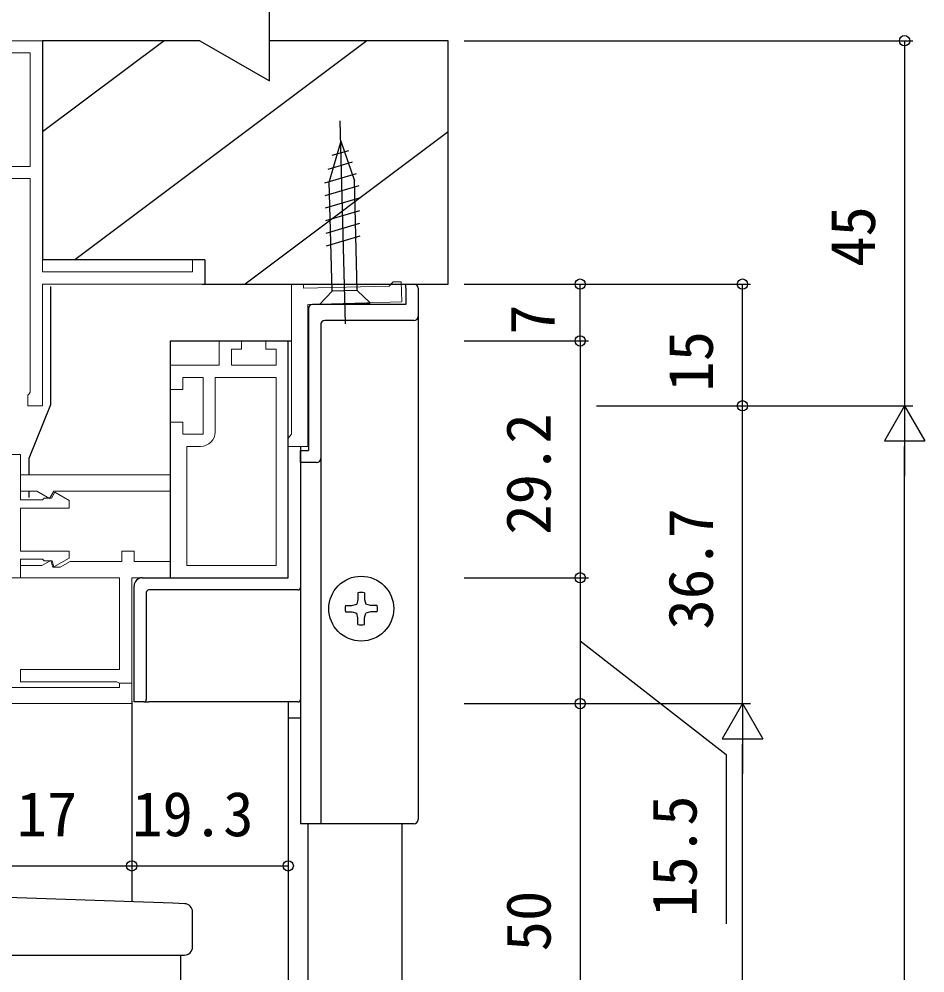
# Model space of a CAD drawing. Units: millimetres, scale not verified. Extents: x -437 to 438, y -331 to 329.
# Drawn here: x -242.2 to -130.5, y 83.9 to 201.5 of the extents above; entities that cross this region are included whole.
import ezdxf
from ezdxf.enums import TextEntityAlignment as Align

# ---------------------------------------------------------------- set-up
doc = ezdxf.new("R2010")
doc.units = ezdxf.units.MM
doc.header["$LTSCALE"] = 2
doc.layers.add('0-2_YKK_11', color=7, linetype='Continuous', lineweight=18)
for name, color, linetype in [('0-4_YKK_12', 2, 'Continuous'), ('0-5_YKK_13', 4, 'Continuous'), ('0-7_YKK_D', 6, 'Continuous'), ('0-9_YSS_K', 3, 'Continuous'), ('0-A_YSS_KE', 3, 'Continuous')]:
    doc.layers.add(name, color=color, linetype=linetype)
doc.styles.add('ＭＳ ゴシック', font='')
doc.styles.get('ＭＳ ゴシック').set_extended_font_data('MS Gothic')

msp = doc.modelspace()

# ---------------------------------------------------------------- linework, layer by layer
at = {"layer": '0-2_YKK_11', "color": 4}
for points in [[(-245.3, 198.8), (-239.3, 198.8), (-239.3, 170.3), (-220.8, 170.3), (-220.8, 171.8), (-219.3, 171.8), (-219.3, 168.8), (-239.3, 168.8), (-239.3, 153.8), (-241.1, 153.8), (-241.1, 155.1), (-240.95, 155.294), (-240.8, 155.487), (-240.8, 181.8), (-253.55, 181.8)], [(-247.821, 183.3), (-240.8, 183.3), (-240.8, 197.3), (-245.3, 197.3)]]:
    msp.add_lwpolyline(points, dxfattribs=at)
at = {"layer": '0-2_YKK_11', "color": 211}
msp.add_lwpolyline([(-208.6, 150.297), (-208.6, 168.797), (-207.1, 168.797), (-207.1, 168.285), (-196.551, 168.558), (-196.064, 169.071), (-195.065, 169.097), (-195, 166.597), (-206.6, 166.297), (-206.6, 148.797), (-209, 148.797), (-209, 149.807)], close=True, dxfattribs=at)
for points in [[(-209, 161.8), (-209, 132.6), (-228.3, 132.6), (-228.3, 119.6), (-229.8, 119.6), (-230.146, 119.8), (-242, 119.8), (-242, 121.3), (-229.8, 121.3), (-229.8, 132.6), (-242, 132.6), (-242, 134.1), (-239.4, 134.1), (-238.265, 134.755), (-238.036, 133.9), (-237.1, 133.9), (-235.888, 134.6), (-229.5, 134.6), (-229.5, 135.9), (-228, 135.9), (-228, 134.6), (-223.5, 134.6), (-223.5, 143.3), (-237.899, 143.3), (-238.424, 142.39), (-240, 143.3), (-242, 143.3), (-242, 145.3), (-223.5, 145.3), (-223.5, 151.8), (-222, 151.8), (-222, 150.3), (-219.5, 150.3), (-219.5, 157.3), (-222, 157.3), (-222, 155.8), (-223.5, 155.8), (-223.5, 158.8), (-217.5, 158.8), (-217.5, 161.8)], [(-217.5, 161.8), (-214.75, 161.8), (-214.75, 160.8), (-216, 160.8), (-216, 158.8), (-210.5, 158.8), (-210.5, 160.8), (-211.75, 160.8), (-211.75, 161.8), (-209, 161.8)], [(-210.5, 157.3), (-210.5, 134.1), (-221.5, 134.1), (-221.5, 148.8), (-219.8, 148.8)], [(-218, 150.6), (-218, 157.3), (-210.5, 157.3)], [(-243.3, 147.8), (-242, 147.8), (-242, 142.2), (-239.3, 142.2), (-239.1, 142.4), (-238.2, 142.4), (-237.769, 143.146), (-236, 142.125), (-236, 141.2), (-242, 141.2), (-242, 135.9), (-236, 135.9), (-236, 135.04), (-237.898, 133.945), (-238.1, 134.7), (-239.1, 134.7), (-239.3, 134.9), (-242, 134.9), (-242, 132.6), (-243.3, 132.6)], [(-243.3, 119.1), (-229.8, 119.1), (-229.8, 119.6), (-228.3, 119.6), (-228.3, 117.1), (-245.3, 117.1)]]:
    msp.add_lwpolyline(points, dxfattribs=at)
msp.add_arc((-219.8, 150.6), 1.8, 270.00001, 359.99999, dxfattribs=at)
at = {"layer": '0-4_YKK_12'}
for p, q in [((-228.3, 117.4), (-228.3, 92.662)), ((-209, 117.3), (-209, -16.7)), ((-207.5, 115.3), (-209, 115.3)), ((-206.6, 102.299), (-206.6, -16.7)), ((-195, 102.299), (-195, -16.7)), ((-222.3, 86.1), (-222.3, -16.7))]:
    msp.add_line(p, q, dxfattribs=at)
at = {"layer": '0-5_YKK_13'}
for p, q in [((-201.933, 163.917), (-202.579, 188.909)), ((-202.515, 186.41), (-203.937, 181.455)), ((-202.515, 186.41), (-200.838, 181.535)), ((-202.515, 186.41), (-200.838, 181.535)), ((-203.582, 184.685), (-201.547, 185.287)), ((-204.073, 182.976), (-201.059, 183.867)), ((-204.483, 181.29), (-200.57, 182.448)), ((-203.587, 167.926), (-203.937, 181.455)), ((-200.488, 168.006), (-200.838, 181.535)), ((-204.443, 179.738), (-200.273, 180.971)), ((-204.403, 178.185), (-200.233, 179.419)), ((-204.363, 176.633), (-200.193, 177.866)), ((-204.322, 175.08), (-200.153, 176.314)), ((-204.282, 173.528), (-200.113, 174.762)), ((-194.5, 168.8), (-193.5, 168.8)), ((-194.5, 168.3), (-194.5, 168.8)), ((-194.5, 168.3), (-194.5, 166.3)), ((-193, 168.3), (-193, 164.8)), ((-205.097, 166.336), (-203.587, 167.926)), ((-206.5, 165.8), (-206.5, 148.3)), ((-194.5, 166.3), (-206, 166.3)), ((-205, 163.8), (-205, 147.3)), ((-193.5, 164.3), (-204.5, 164.3)), ((-223.5, 161.8), (-208.6, 161.8)), ((-223.5, 160.8), (-223.5, 161.8)), ((-223.5, 132.6), (-223.5, 160.8)), ((-207.5, 148.797), (-207.5, 131.4)), ((-207.5, 147.3), (-207.5, 148.3)), ((-207.5, 148.3), (-206.5, 148.3)), ((-205, 147.3), (-205, 102.299)), ((-207.5, 146.799), (-207.5, 102.299)), ((-240.998, 143.3), (-240.998, 142.503)), ((-228, 118.3), (-228, 131.6)), ((-207.8, 131.1), (-226.2, 131.1)), ((-207.5, 131.4), (-207.5, 128.6)), ((-200.4, 130.759), (-200.4, 129.945)), ((-200.4, 129.945), (-200.558, 129.357)), ((-198.854, 129.2), (-199.442, 129.357)), ((-207.5, 128.6), (-207.5, 117.6)), ((-201.96, 128.4), (-201.146, 128.4)), ((-201.146, 128.4), (-200.558, 128.242)), ((-200.4, 127.654), (-200.558, 128.242)), ((-199.6, 127.654), (-199.442, 128.242)), ((-198.04, 129.2), (-198.854, 129.2)), ((-200.4, 126.84), (-200.4, 127.654)), ((-199.6, 126.84), (-199.6, 127.654)), ((-228, 117.3), (-228, 118.3)), ((-226.8, 117.3), (-228, 117.3)), ((-226.8, 117.3), (-226.2, 117.3)), ((-207.8, 117.3), (-226.2, 117.3)), ((-193.5, 102.299), (-207.5, 102.299)), ((-223.213, 92.484), (-246.735, 93.306)), ((-221.765, 92.434), (-223.213, 92.484)), ((-220.8, 87.1), (-220.8, 91.434)), ((-248.9, 86.1), (-223.248, 86.1)), ((-223.248, 86.1), (-221.8, 86.1))]:
    msp.add_line(p, q, dxfattribs=at)
for points in [[(-238.3, 168.5), (-238.3, 153.903), (-240.998, 147.306), (-240.998, 145.3)], [(-205.097, 166.336), (-198.899, 166.496), (-200.488, 168.006), (-203.587, 167.926)], [(-193, 164.799), (-193, 161.799), (-193, 102.799)], [(-227, 132.6), (-209, 132.6), (-209, 161.8)], [(-205.5, 146.8), (-207.5, 146.8), (-207.5, 147.3)], [(-226.5, 130.8), (-226.5, 118.3), (-226.5, 117.6)], [(-199.6, 130.759), (-199.6, 129.945), (-199.442, 129.357)], [(-201.96, 129.2), (-201.146, 129.2), (-200.558, 129.357)], [(-198.04, 128.4), (-198.854, 128.4), (-199.442, 128.242)]]:
    msp.add_lwpolyline(points, dxfattribs=at)
msp.add_circle((-200, 128.8), 4, dxfattribs=at)
for centre, radius, start, end in [((-193.5, 168.3), 0.5, 0, 90), ((-206, 165.8), 0.5, 90, 180), ((-193.5, 164.8), 0.5, 270, 0), ((-204.5, 163.8), 0.5, 90, 180), ((-205.5, 147.3), 0.5, 270, 0), ((-227, 131.6), 1, 90, 180), ((-226.2, 130.8), 0.3, 90, 180), ((-207.8, 131.4), 0.3, 270, 360), ((-200, 128.8), 2, 78.46304, 101.53696), ((-200, 128.8), 2, 168.46304, 191.53696), ((-200, 128.8), 2, 348.46304, 11.53696), ((-200, 128.8), 2, 258.46304, 281.53696), ((-226.8, 117.6), 0.3, 270, 0), ((-207.8, 117.6), 0.3, 270, 0), ((-193.5, 102.799), 0.5, 270, 0), ((-221.8, 91.434), 1, 0, 88), ((-221.8, 87.1), 1, 270, 0)]:
    msp.add_arc(centre, radius, start, end, dxfattribs=at)
at = {"layer": '0-7_YKK_D'}
for p, q in [((-187.302, 198.8), (-132, 198.8)), ((-133, 198.8), (-133, 153.8)), ((-187.302, 168.8), (-172, 168.8)), ((-187.302, 168.8), (-152, 168.8)), ((-173, 161.8), (-173, 168.8)), ((-153, 153.8), (-153, 168.8)), ((-187.302, 161.8), (-172, 161.8)), ((-187.302, 161.8), (-172, 161.8)), ((-173, 161.8), (-173, 132.6)), ((-171, 153.8), (-152, 153.8)), ((-171, 153.8), (-152, 153.8)), ((-171, 153.8), (-132, 153.8)), ((-171, 153.8), (-132, 153.8)), ((-153, 117.1), (-153, 153.8)), ((-133, 153.8), (-135.5, 149.47)), ((-133, 153.8), (-130.5, 149.47)), ((-133, 153.8), (-133, 145.14)), ((-135.5, 149.47), (-130.5, 149.47)), ((-133, -185.2), (-133, 148.8)), ((-187.302, 132.6), (-172, 132.6)), ((-187.302, 132.6), (-172, 132.6)), ((-173, 132.6), (-173, 117.1)), ((-187.302, 117.1), (-172, 117.1)), ((-187.302, 117.1), (-172, 117.1)), ((-187.302, 117.1), (-152, 117.1)), ((-187.302, 117.1), (-152, 117.1)), ((-173, 117.1), (-173, 67.1)), ((-153, 117.1), (-155.5, 112.77)), ((-153, 117.1), (-150.5, 112.77)), ((-153, 117.1), (-153, 108.44)), ((-228.3, 115.1), (-228.3, 96.1)), ((-228.3, 115.1), (-228.3, 96.1)), ((-209, 115.1), (-209, 96.1)), ((-155.5, 112.77), (-150.5, 112.77)), ((-153, -181.597), (-153, 112.1)), ((-245.3, 97.1), (-228.3, 97.1)), ((-228.3, 97.1), (-209, 97.1))]:
    msp.add_line(p, q, dxfattribs=at)
msp.add_lwpolyline([(-173, 124.85), (-155, 110.838), (-155, 89.963)], dxfattribs=at)
for centre in [(-133, 198.8), (-173, 168.8), (-153, 168.8), (-173, 161.8), (-173, 161.8), (-153, 153.8), (-173, 132.6), (-173, 132.6), (-173, 117.1), (-173, 117.1), (-228.3, 97.1), (-228.3, 97.1), (-209, 97.1)]:
    msp.add_circle(centre, 0.637, dxfattribs=at)
at = {"layer": '0-9_YSS_K'}
for p, q in [((-224.3, 198.8), (-239.3, 187.55)), ((-199.3, 198.8), (-235.3, 171.8)), ((-189.3, 187.55), (-214.3, 168.8))]:
    msp.add_line(p, q, dxfattribs=at)
at = {"layer": '0-A_YSS_KE'}
for p, q in [((-211.3, 193.837), (-211.3, 243.8)), ((-219.895, 198.8), (-239.3, 198.8)), ((-239.3, 198.8), (-239.3, 171.8)), ((-219.895, 198.8), (-211.3, 193.837)), ((-189.3, 198.8), (-211.3, 198.8)), ((-189.3, 168.8), (-189.3, 198.8)), ((-219.3, 171.8), (-239.3, 171.8)), ((-219.3, 171.8), (-219.3, 168.8)), ((-219.6, 168.8), (-189.3, 168.8))]:
    msp.add_line(p, q, dxfattribs=at)

# ---------------------------------------------------------------- texts
at = {"layer": '0-7_YKK_D', "style": 'ＭＳ ゴシック'}
for s, p in [('45', (-135, 170.931)), ('7', (-174.5, 162.551)), ('15', (-155, 155.547)), ('29.2', (-175, 137.91)), ('36.7', (-155, 126.224)), ('15.5', (-157, 90.813)), ('50', (-175, 86.56))]:
    msp.add_text(s, height=5.499, rotation=90, dxfattribs=at).set_placement(p, align=Align.BOTTOM_LEFT)
for s, p in [('17', (-242.489, 99.1)), ('19.3', (-228.238, 99.1))]:
    msp.add_text(s, height=5.499, dxfattribs=at).set_placement(p, align=Align.BOTTOM_LEFT)

doc.saveas('drawing.dxf')
